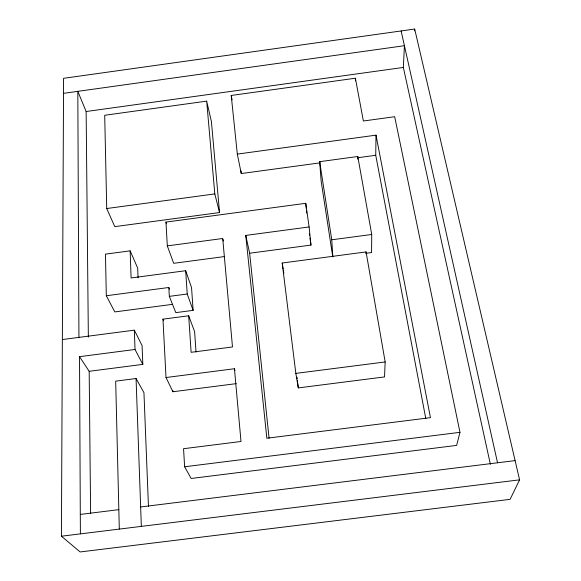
<?xml version="1.0" encoding="UTF-8"?>
<svg xmlns="http://www.w3.org/2000/svg" width="581" height="581" viewBox="0 0 581 581"><rect width="100%" height="100%" fill="white"/><g stroke="black" fill="none" stroke-linecap="round" stroke-linejoin="round"><path stroke-width="0.87" d="M61.419 536.212L63.59 78.319L414.681 29.05L519.581 479.841L510.096 499.348L80.149 551.95L61.419 536.212L519.581 479.841M332.753 256.795L321.14 181.178L319.673 161.678L357.787 156.5L371.731 234.484L371.586 252.568L366.183 253.28M425.808 418.669L375.74 155.287L376.009 135.155L237.317 154.096L231.223 95.458L355.398 78.224L363.372 121.008L394.681 116.716L459.985 432.329L456.622 445.402L191.171 478.475L184.62 466.768L183.552 448.706L240.999 441.487L234.448 368.732L166.013 377.527L162.97 319.151L188.68 315.788L194.606 331.628L196.029 352.101M385.167 361.948L384.542 376.916L298.307 387.905L295.838 373.387L282.206 263.011L366.066 251.922L385.167 361.948L295.838 373.387M490.393 464.342L403.345 67.44L404.427 45.703L63.518 93.345M414.573 30.851L414.681 29.05M78.936 337.387L77.818 91.348L86.141 111.523L403.345 67.44M206.676 101.13L104.703 115.278L106.722 208.528L114.791 226.634L219.553 212.544L211.397 121.465L206.676 101.13L214.81 193.916L219.553 212.544M237.317 154.096L241.268 173.552L320.16 162.84M357.809 157.727L375.74 155.287M106.722 208.528L214.81 193.916M224.651 256.548L173.683 263.316L167.313 245.886L165.963 222.087L305.744 203.306L309.107 226.96L310.973 245.088L249.641 253.229L245.763 235.414L309.107 226.96M138.067 277.812L137.69 268.095L130.144 250.847L105.466 254.144L106.308 295.744L114.798 311.924L172.63 304.335M167.313 245.886L222.726 238.493L232.487 346.959L191.12 352.311L188.68 315.788M332.833 256.787L331.744 239.793L371.731 234.484M106.308 295.744L168.831 287.493L169.332 296.361L175.811 312.636L193.124 310.37L191.548 287.624L185.666 270.717L131.088 277.95L130.144 250.847M169.332 296.361L187.227 294.008L193.124 310.37M62.349 339.551L134.334 330.161L142.076 345.55L142.824 364.374L89.176 371.303L79.532 356.669L135.024 349.471L142.824 364.374M148.467 506.538L143.95 392.676L136.063 378.529L115.684 381.151L119.308 529.088M166.013 377.527L172.898 391.747L236.322 383.627M184.62 466.768L459.985 432.329M80.294 514.425L118.829 509.653M140.646 506.952L515.107 460.61M162.97 319.151L163.682 320.799M168.831 287.493L169.478 289.142M165.963 222.087L166.565 223.801M234.448 368.732L234.985 370.446M222.944 239.336L223.38 241.021M401.13 30.953L497.539 462.788M231.223 95.458L232.088 99.91M376.009 135.155L430.441 417.659L266.832 438.234L245.763 235.414M282.206 263.011L283.172 269.054M283.448 270.775L283.869 273.368M319.673 161.678L331.744 239.793M309.332 233.511L309.579 235.29M309.964 237.963L310.973 245.088M296.971 377.142L297.196 378.935M297.421 380.729L298.307 387.905M305.744 203.306L306.303 208.63M306.485 210.402L306.761 213.06M240.984 170.85L241.268 173.552M249.641 253.229L269.083 438.256M185.666 270.717L187.227 294.008M172.826 390.367L172.898 391.747M134.334 330.161L135.024 349.471M136.063 378.529L141.343 526.379M355.398 78.224L355.441 80.861M357.787 156.5L357.831 159.179M89.176 371.303L90.614 513.677M86.141 111.523L88.348 337.111M79.532 356.669L80.389 533.874M366.066 251.922L366.066 253.686"/></g></svg>
